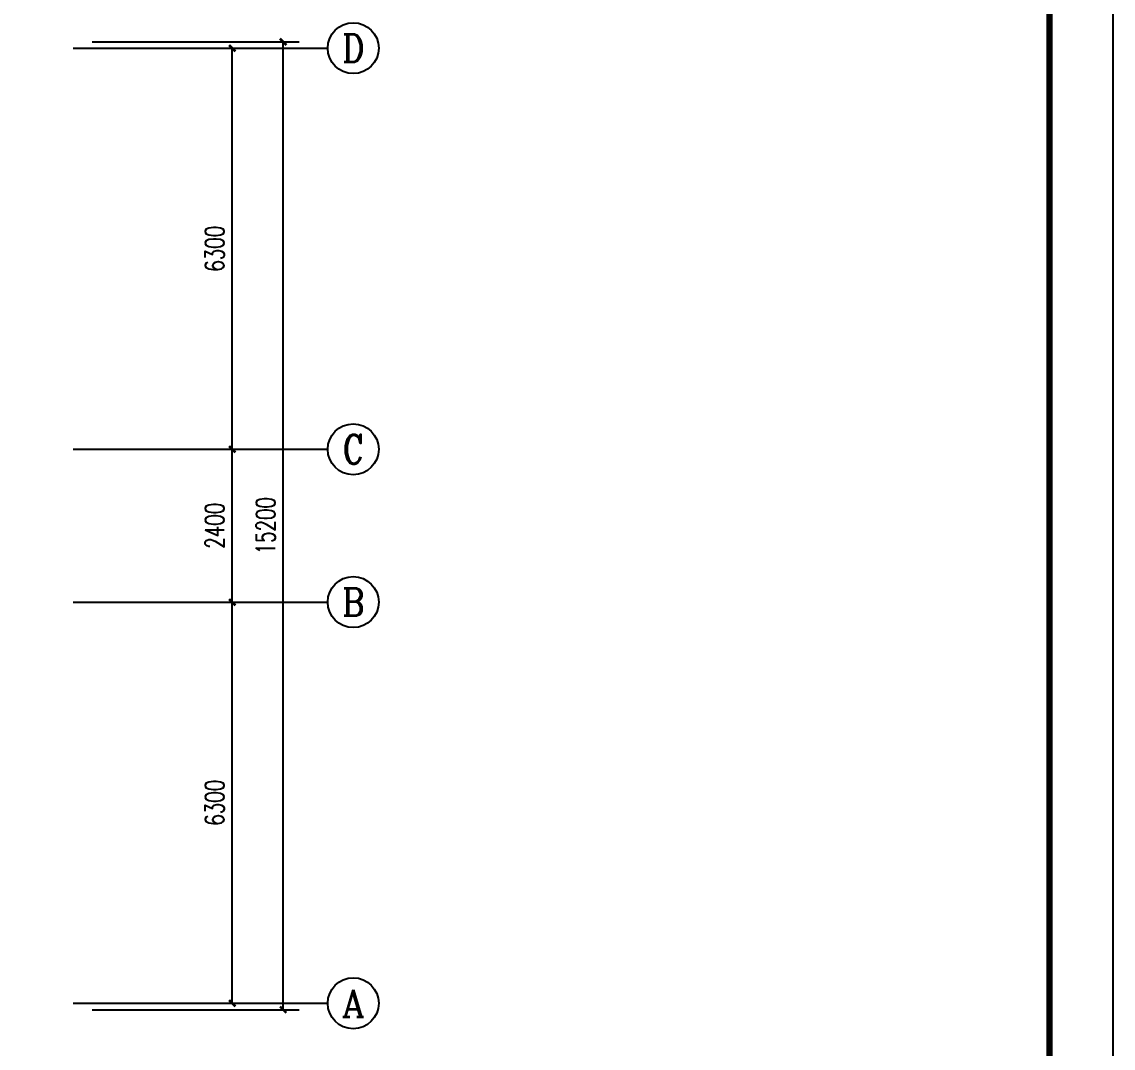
# Model space of a CAD drawing. Extents: x 6250600 to 6678662, y -692028 to -290561.
# Drawn here: x 6586298 to 6603438, y -543052 to -526933 of the extents above; entities that cross this region are included whole.
import ezdxf
from ezdxf.enums import TextEntityAlignment as Align

# ---------------------------------------------------------------- set-up
doc = ezdxf.new("R2010")
doc.units = 0
doc.header["$LTSCALE"] = 1000
doc.header["$MEASUREMENT"] = 0
doc.layers.get('0').update_dxf_attribs({"linetype": 'CONTINUOUS'})
doc.layers.get('Defpoints').update_dxf_attribs({"linetype": 'CONTINUOUS'})
for name, color, linetype in [('AXIS_TEXT', 7, 'CONTINUOUS'), ('PUB_TITLE', 4, 'CONTINUOUS'), ('建筑底图', 251, 'CONTINUOUS')]:
    doc.layers.add(name, color=color, linetype=linetype)
doc.styles.add('_TCH_AXIS', font='COMPLEX', dxfattribs={"bigfont": 'GBCBIG'})
doc.styles.add('_TCH_DIM_T3', font='SIMPLEX', dxfattribs={"width": 0.705882, "bigfont": 'GBCBIG'})
doc.styles.add('COMPLEX', font='COMPLEX')
doc.dimstyles.new('_TCH_ARCH&&100', dxfattribs={"dimtxt": 297.5, "dimasz": 100, "dimexe": 250, "dimexo": 300, "dimgap": 126.25, "dimtad": 1, "dimdec": 0, "dimzin": 0, "dimdsep": 46, "dimtxsty": '_TCH_DIM_T3', "dimblk": 'ARCHTICK', "dimcen": 0.09, "dimclrt": 7, "dimazin": 2, "dimtfac": 1, "dimtdec": 0, "dimtix": 1, "dimtmove": 2, "dimatfit": 3, "dimfxl": 0, "dimtolj": 1, "dimtzin": 0, "dimarcsym": 0})

# ---------------------------------------------------------------- blocks, each defined once
blk = doc.blocks.new('_AXISO')
blk.add_circle((0, 0), 0.5)
at = {"layer": 'AXIS_TEXT', "style": 'COMPLEX', "width": 1.041667}
blk.add_attdef('A', text='', height=0.56, dxfattribs=at).set_placement((-0.25, -0.28), (0.25, -0.28), align=Align.FIT)
blk = doc.blocks.new('_ArchTick')
at = {"color": 0, "linetype": 'ByBlock', "const_width": 0.4}
blk.add_lwpolyline([(-0.5, -0.5), (0.5, 0.5)], dxfattribs=at)
blk = doc.blocks.new('*D599')
at = {"layer": 'Defpoints', "color": 0, "transparency": 16777216}
for p in [(6587103, -527247), (6590403, -527247), (6587103, -542447)]:
    blk.add_point(p, dxfattribs=at)
at = {"layer": '建筑底图', "color": 0, "lineweight": -2, "transparency": 16777216}
for p, q in [((6587403, -527247), (6590653, -527247)), ((6590403, -542447), (6590403, -527247)), ((6587403, -542447), (6590653, -542447))]:
    blk.add_line(p, q, dxfattribs=at)
at = {"layer": '建筑底图', "color": 0, "lineweight": -2, "transparency": 16777216, "xscale": 100, "yscale": 100, "zscale": 100}
for p, rotation in [((6590403, -527247), 90), ((6590403, -542447), 270)]:
    blk.add_blockref('_ArchTick', p, dxfattribs=dict(at, rotation=rotation))
at = {"layer": '建筑底图', "color": 7, "transparency": 16777216, "insert": (6590128, -534847), "char_height": 297.5, "attachment_point": 5, "rotation": 90, "style": '_TCH_DIM_T3'}
blk.add_mtext('\\A1;15200', dxfattribs=at)
blk = doc.blocks.new('*D600')
at = {"layer": 'Defpoints', "color": 0, "transparency": 16777216}
for p in [(6587103, -536047), (6589603, -536047), (6587103, -542347)]:
    blk.add_point(p, dxfattribs=at)
at = {"layer": '建筑底图', "color": 0, "lineweight": -2, "transparency": 16777216}
for p, q in [((6587403, -536047), (6589853, -536047)), ((6589603, -542347), (6589603, -536047)), ((6587403, -542347), (6589853, -542347))]:
    blk.add_line(p, q, dxfattribs=at)
at = {"layer": '建筑底图', "color": 0, "lineweight": -2, "transparency": 16777216, "xscale": 100, "yscale": 100, "zscale": 100}
for p, rotation in [((6589603, -536047), 90), ((6589603, -542347), 270)]:
    blk.add_blockref('_ArchTick', p, dxfattribs=dict(at, rotation=rotation))
at = {"layer": '建筑底图', "color": 7, "transparency": 16777216, "insert": (6589328, -539197), "char_height": 297.5, "attachment_point": 5, "rotation": 90, "style": '_TCH_DIM_T3'}
blk.add_mtext('\\A1;6300', dxfattribs=at)
blk = doc.blocks.new('*D601')
at = {"layer": 'Defpoints', "color": 0, "transparency": 16777216}
for p in [(6587103, -533647), (6589603, -533647), (6587103, -536047)]:
    blk.add_point(p, dxfattribs=at)
at = {"layer": '建筑底图', "color": 0, "lineweight": -2, "transparency": 16777216}
for p, q in [((6587403, -533647), (6589853, -533647)), ((6589603, -536047), (6589603, -533647)), ((6587403, -536047), (6589853, -536047))]:
    blk.add_line(p, q, dxfattribs=at)
at = {"layer": '建筑底图', "color": 0, "lineweight": -2, "transparency": 16777216, "xscale": 100, "yscale": 100, "zscale": 100}
for p, rotation in [((6589603, -533647), 90), ((6589603, -536047), 270)]:
    blk.add_blockref('_ArchTick', p, dxfattribs=dict(at, rotation=rotation))
at = {"layer": '建筑底图', "color": 7, "transparency": 16777216, "insert": (6589328, -534847), "char_height": 297.5, "attachment_point": 5, "rotation": 90, "style": '_TCH_DIM_T3'}
blk.add_mtext('\\A1;2400', dxfattribs=at)
blk = doc.blocks.new('*D602')
at = {"layer": 'Defpoints', "color": 0, "transparency": 16777216}
for p in [(6587103, -527347), (6589603, -527347), (6587103, -533647)]:
    blk.add_point(p, dxfattribs=at)
at = {"layer": '建筑底图', "color": 0, "lineweight": -2, "transparency": 16777216}
for p, q in [((6587403, -527347), (6589853, -527347)), ((6589603, -533647), (6589603, -527347)), ((6587403, -533647), (6589853, -533647))]:
    blk.add_line(p, q, dxfattribs=at)
at = {"layer": '建筑底图', "color": 0, "lineweight": -2, "transparency": 16777216, "xscale": 100, "yscale": 100, "zscale": 100}
for p, rotation in [((6589603, -527347), 90), ((6589603, -533647), 270)]:
    blk.add_blockref('_ArchTick', p, dxfattribs=dict(at, rotation=rotation))
at = {"layer": '建筑底图', "color": 7, "transparency": 16777216, "insert": (6589328, -530497), "char_height": 297.5, "attachment_point": 5, "rotation": 90, "style": '_TCH_DIM_T3'}
blk.add_mtext('\\A1;6300', dxfattribs=at)

msp = doc.modelspace()

# ---------------------------------------------------------------- linework, layer by layer
at = {"layer": 'PUB_TITLE', "color": 4}
msp.add_lwpolyline([(6544037.7, -557900.9), (6603437.7, -557900.9), (6603437.7, -515900.9), (6544037.7, -515900.9)], close=True, dxfattribs=at)
at = {"layer": 'PUB_TITLE', "color": 4, "const_width": 100}
msp.add_lwpolyline([(6546537.7, -556900.9), (6602437.7, -556900.9), (6602437.7, -516900.9), (6546537.7, -516900.9)], close=True, dxfattribs=at)
at = {"layer": '建筑底图'}
for p, q in [((6587102.6, -527346.7), (6591102.6, -527346.7)), ((6587102.6, -533646.7), (6591102.6, -533646.7)), ((6587102.6, -536046.7), (6591102.6, -536046.7)), ((6587102.6, -542346.7), (6591102.6, -542346.7))]:
    msp.add_line(p, q, dxfattribs=at)

# ---------------------------------------------------------------- block references
ref = msp.add_blockref('_AXISO', (6591502.6, -527346.7), dxfattribs=dict(at, xscale=800, yscale=800, zscale=800))
ref.add_attrib('A', 'D', dxfattribs={"layer": 'AXIS_TEXT', "color": 0, "height": 435.3, "style": '_TCH_AXIS'}).set_placement((6591326.4, -527564.4), (6591678.8, -527564.4), align=Align.FIT)
ref = msp.add_blockref('_AXISO', (6591502.6, -533646.7), dxfattribs=dict(at, xscale=800, yscale=800, zscale=800))
ref.add_attrib('A', 'C', dxfattribs={"layer": 'AXIS_TEXT', "color": 0, "height": 455.7, "style": '_TCH_AXIS'}).set_placement((6591339.8, -533874.6), (6591665.3, -533874.6), align=Align.FIT)
ref = msp.add_blockref('_AXISO', (6591502.6, -536046.7), dxfattribs=dict(at, xscale=800, yscale=800, zscale=800))
ref.add_attrib('A', 'B', dxfattribs={"layer": 'AXIS_TEXT', "color": 0, "height": 435.3, "style": '_TCH_AXIS'}).set_placement((6591326.4, -536264.4), (6591678.8, -536264.4), align=Align.FIT)
ref = msp.add_blockref('_AXISO', (6591502.6, -542346.7), dxfattribs=dict(at, xscale=800, yscale=800, zscale=800))
ref.add_attrib('A', 'A', dxfattribs={"layer": 'AXIS_TEXT', "color": 0, "height": 425.2, "style": '_TCH_AXIS'}).set_placement((6591320.4, -542559.3), (6591684.8, -542559.3), align=Align.FIT)

# ---------------------------------------------------------------- dimensions: what is measured, and where the dimension line sits
for p1, p2, distance, picture, middle in [((6587102.6, -542446.7), (6587102.6, -527246.7), -3300, '*D599', (6590127.6, -534846.7)), ((6587102.6, -533646.7), (6587102.6, -527346.7), -2500, '*D602', (6589327.6, -530496.7)), ((6587102.6, -536046.7), (6587102.6, -533646.7), -2500, '*D601', (6589327.6, -534846.7)), ((6587102.6, -542346.7), (6587102.6, -536046.7), -2500, '*D600', (6589327.6, -539196.7))]:
    dim = msp.add_aligned_dim(p1=p1, p2=p2, distance=distance, dimstyle='_TCH_ARCH&&100', dxfattribs=at)
    dim.commit()
    dim.dimension.update_dxf_attribs({"geometry": picture, "text_midpoint": middle})

doc.saveas('drawing.dxf')
